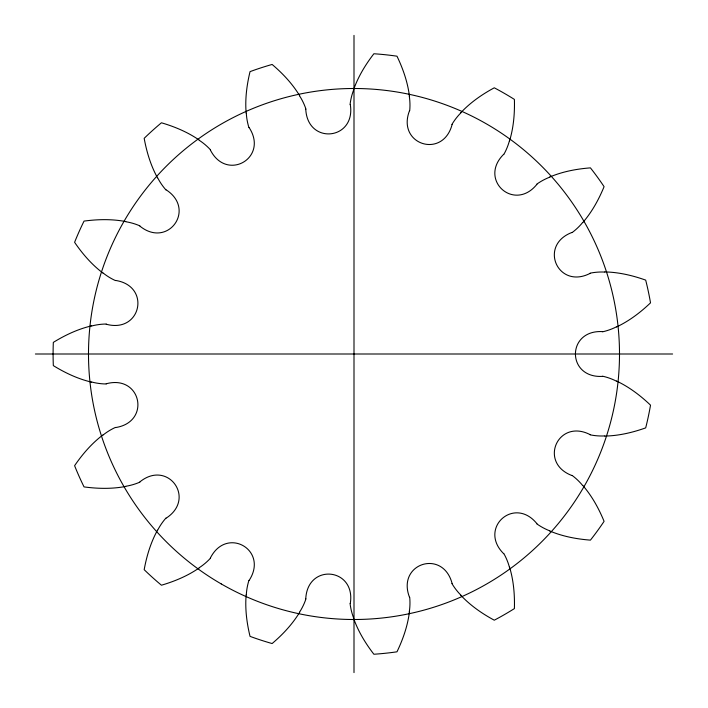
<?xml version="1.0" encoding="UTF-8"?>
<svg xmlns="http://www.w3.org/2000/svg" width="708" height="708" viewBox="0 0 708 708"><rect width="100%" height="100%" fill="white"/><g stroke="black" fill="none" stroke-linecap="round" stroke-linejoin="round"><path stroke-width="1.06" d="M350.283 603.535C356.115 567.789 307.484 562.674 305.759 598.853M246.154 594.853C244.968 608.783 246.756 622.828 250.039 636.368A300.9 300.9 0 0 0 272.129 643.545C282.749 634.518 292.448 624.208 299.679 612.243M409.41 612.013C407.675 625.881 403.002 639.253 396.984 651.811A300.9 300.9 0 0 1 373.877 654.245C365.372 643.209 358.027 631.102 353.442 617.889M409.516 110.696C396.383 144.441 442.881 159.557 452.102 124.528M509.565 140.83C513.619 127.449 514.787 113.342 514.397 99.412A300.9 300.9 0 0 0 494.281 87.801C482.015 94.421 470.386 102.492 460.828 112.696M353.442 90.111C358.027 76.898 365.372 64.791 373.877 53.755A300.9 300.9 0 0 1 396.984 56.189C403.002 68.747 407.675 82.119 409.41 95.987M249.11 580.445C268.969 550.16 226.631 525.717 210.338 558.063M157.512 530.168C150.769 542.408 146.689 555.966 144.175 569.675A300.9 300.9 0 0 0 161.442 585.215C174.805 581.286 187.868 575.816 199.337 567.825M503.68 154.309C477.953 179.797 514.291 212.515 536.956 184.266M582.817 222.533C591.968 211.958 598.773 199.55 604.083 186.664A300.9 300.9 0 0 0 590.428 167.867C576.533 168.938 562.621 171.575 549.735 177.009M166.07 518.212C196.541 498.618 167.796 459.067 139.759 481.989M102.846 435.013C91.704 443.456 82.464 454.182 74.597 465.687A300.9 300.9 0 0 0 84.04 486.909C97.854 488.75 112.006 489.06 125.741 486.431M571.958 232.454C538.089 245.278 557.975 289.944 590.171 273.35M616.509 326.972C629.164 321.034 640.43 312.458 650.519 302.847A300.9 300.9 0 0 0 645.687 280.12C632.563 275.447 618.783 272.199 604.809 271.916M115.528 427.57C151.326 422.074 141.166 374.249 106.218 383.78M91.606 325.857C77.995 329.043 65.189 335.079 53.321 342.389A300.9 300.9 0 0 0 53.321 365.611C65.189 372.921 77.995 378.957 91.606 382.143M602.552 331.618C566.4 329.556 566.4 378.444 602.552 376.382M604.809 436.084C618.783 435.801 632.563 432.553 645.687 427.88A300.9 300.9 0 0 0 650.519 405.153C640.43 395.542 629.164 386.966 616.509 381.028M35.4 354L672.6 354M106.218 324.22C141.166 333.751 151.326 285.926 115.528 280.43M125.741 221.569C112.006 218.94 97.854 219.25 84.04 221.091A300.9 300.9 0 0 0 74.597 242.313C82.464 253.818 91.704 264.544 102.846 272.987M590.171 434.65C557.975 418.056 538.089 462.722 571.958 475.546M549.735 530.991C562.621 536.425 576.533 539.062 590.428 540.133A300.9 300.9 0 0 0 604.083 521.336C598.773 508.45 591.968 496.043 582.817 485.467M139.759 226.011C167.796 248.933 196.541 209.382 166.07 189.788M199.337 140.175C187.868 132.184 174.805 126.714 161.442 122.785A300.9 300.9 0 0 0 144.175 138.326C146.689 152.034 150.769 165.592 157.512 177.832M536.956 523.734C514.291 495.485 477.953 528.203 503.68 553.691M460.828 595.304C470.386 605.508 482.015 613.579 494.281 620.199A300.9 300.9 0 0 0 514.397 608.588C514.787 594.658 513.619 580.551 509.565 567.17M210.338 149.937C226.631 182.283 268.969 157.84 249.11 127.555M299.679 95.757C292.448 83.792 282.749 73.482 272.129 64.455A300.9 300.9 0 0 0 250.039 71.632C246.756 85.172 244.968 99.217 246.154 113.147M452.102 583.472C442.881 548.443 396.383 563.559 409.516 597.304M305.759 109.147C307.484 145.326 356.115 140.211 350.283 104.465M354 35.4L354 672.6M602.596 376.196A59.64 59.64 0 0 1 616.438 381.161M616.438 326.839A59.64 59.64 0 0 1 602.596 331.804M590.136 273.164A59.64 59.64 0 0 1 604.8 272.067M582.702 222.445A59.64 59.64 0 0 1 572.073 232.605M536.841 184.107A59.64 59.64 0 0 1 549.789 177.142M509.424 140.795A59.64 59.64 0 0 1 503.848 154.406M451.934 124.431A59.64 59.64 0 0 1 460.926 112.802M409.268 96.014A59.64 59.64 0 0 1 409.711 110.713M350.088 104.448A59.64 59.64 0 0 1 353.575 90.155M299.555 95.837A59.64 59.64 0 0 1 305.936 109.085M248.924 127.608A59.64 59.64 0 0 1 246.304 113.138M199.258 140.299A59.64 59.64 0 0 1 210.48 149.804M165.929 189.921A59.64 59.64 0 0 1 157.645 177.77M125.714 221.719A59.64 59.64 0 0 1 139.83 225.834M115.448 280.598A59.64 59.64 0 0 1 102.943 272.872M91.651 325.999A59.64 59.64 0 0 1 106.218 324.025M106.218 383.975A59.64 59.64 0 0 1 91.651 382.001M102.943 435.128A59.64 59.64 0 0 1 115.448 427.402M139.83 482.166A59.64 59.64 0 0 1 125.714 486.281M157.645 530.23A59.64 59.64 0 0 1 165.929 518.079M210.48 558.196A59.64 59.64 0 0 1 199.258 567.701M246.304 594.862A59.64 59.64 0 0 1 248.924 580.392M305.936 598.915A59.64 59.64 0 0 1 299.555 612.163M353.575 617.845A59.64 59.64 0 0 1 350.088 603.552M409.711 597.286A59.64 59.64 0 0 1 409.268 611.986M460.926 595.198A59.64 59.64 0 0 1 451.934 583.569M503.848 553.594A59.64 59.64 0 0 1 509.424 567.205M549.789 530.858A59.64 59.64 0 0 1 536.841 523.893M572.073 475.395A59.64 59.64 0 0 1 582.702 485.555M604.8 435.933A59.64 59.64 0 0 1 590.136 434.836M221.25 583.932A265.5 265.5 0 0 0 619.5 354A265.5 265.5 0 0 0 221.25 124.068A265.5 265.5 0 0 0 221.25 583.932"/></g></svg>
